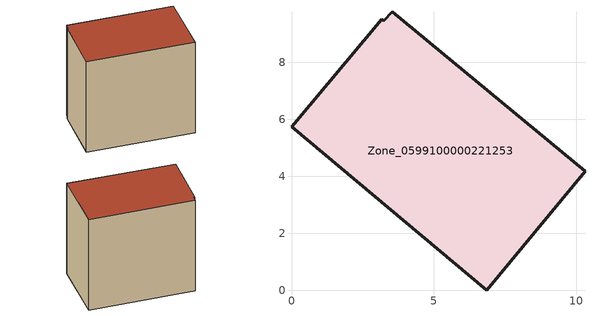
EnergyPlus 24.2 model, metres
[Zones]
Zone_0599100000221253
 floor ground (C_G): 3.54,9.78 10.31,4.18 6.86,0 0,5.74 3.17,9.52 3.25,9.46 z0
 wall outside (C_F): 6.86,0 10.31,4.18 3.54,9.78 3.25,9.46 3.17,9.52 0,5.74 6.86,0 z0:8.51
 roof outside (C_R): 10.31,4.18 3.54,9.78 3.25,9.46 3.17,9.52 0,5.74 6.86,0 z8.51
[BUILDING]
Pand.0599100000221253: North Axis=0; Terrain=City; Loads Convergence Tolerance Value=0.04; Temperature Convergence Tolerance Value=0.4; Solar Distribution=FullExterior; Maximum Number of Warmup Days=25; Minimum Number of Warmup Days=1
[Site:Location]
Rotterdam.The.Hague.AP_ZH_NLD Design_Conditions: Latitude=51.96; Longitude=4.45; Time Zone=1; Elevation=-4.5
[SITE:GROUNDTEMPERATURE:BUILDINGSURFACE]
18, 18, 18, 18, 18, 18, 18, 18, 18, 18, 18, 18
[MATERIAL] Thermal Absorptance=0.9; Solar Absorptance=0.7; Visible Absorptance=0.7
Name | Roughness | Thickness | Conductivity | Density | Specific Heat
G.TC.1946-1964 | MediumSmooth | 0.15 | 1 | 540 | 1210
F.TC.1946-1964 | Rough | 0.3 | 0.857143 | 1920 | 840
R.TC.1946-1964 | MediumRough | 0.2 | 0.235294 | 1500 | 1000
[CONSTRUCTION]
C_G: G.TC.1946-1964
C_F: F.TC.1946-1964
C_R: R.TC.1946-1964
[ZONE]
Zone_0599100000221253: Type=1; Multiplier=1; Ceiling Height=Autocalculate; Volume=Autocalculate; Floor Area=autocalculate; Part of Total Floor Area=Yes
[ZONEINFILTRATION:DESIGNFLOWRATE]
Infil_Zone_0599100000221253: Zone or ZoneList or Space or SpaceList=Zone_0599100000221253; Schedule=AlwaysOn; Design Flow Rate Calculation Method=Flow/Area; Flow Rate per Floor Area=0.003; Constant Term Coefficient=1; Temperature Term Coefficient=0; Velocity Term Coefficient=0; Velocity Squared Term Coefficient=0
[HVACTEMPLATE:ZONE:IDEALLOADSAIRSYSTEM]
Zone_0599100000221253: Maximum Heating Supply Air Temperature=50; Minimum Cooling Supply Air Temperature=13; Maximum Heating Supply Air Humidity Ratio=0.0156; Minimum Cooling Supply Air Humidity Ratio=0.0077; Heating Limit=NoLimit; Cooling Limit=NoLimit; Dehumidification Control Type=ConstantSensibleHeatRatio; Cooling Sensible Heat Ratio=0.7; Dehumidification Setpoint=60; Humidification Control Type=None; Humidification Setpoint=30; Outdoor Air Method=None; Outdoor Air Flow Rate per Person=0.00944; Outdoor Air Flow Rate per Zone Floor Area=0; Outdoor Air Flow Rate per Zone=0; Demand Controlled Ventilation Type=None; Outdoor Air Economizer Type=NoEconomizer; Heat Recovery Type=None; Sensible Heat Recovery Effectiveness=0.7; Latent Heat Recovery Effectiveness=0.65
[ZONECONTROL:THERMOSTAT]
ThermostatControl_Zone_0599100000221253: Zone or ZoneList=Zone_0599100000221253; Control Type Schedule=DualSetpointControlType; Control 1=Thermostat_Zone_0599100000221253; Temperature Difference Between Cutout And Setpoint=0
[THERMOSTATSETPOINT:DUALSETPOINT]
Thermostat_Zone_0599100000221253: Heating Setpoint Temperature Schedule=HeatingSetpoint_Zone_0599100000221253; Cooling Setpoint Temperature Schedule=CoolingSetpoint_Zone_0599100000221253
[SCHEDULE:COMPACT]
HeatingSetpoint_Zone_0599100000221253: Through: 12/31, For: AllDays, Until: 24:00, 21
CoolingSetpoint_Zone_0599100000221253: Through: 12/31, For: AllDays, Until: 24:00, 24
DualSetpointControlType: Through: 12/31, For: AllDays, Until: 24:00, 4
AlwaysOn: Through: 12/31, For: AllDays, Until: 24:00, 1
